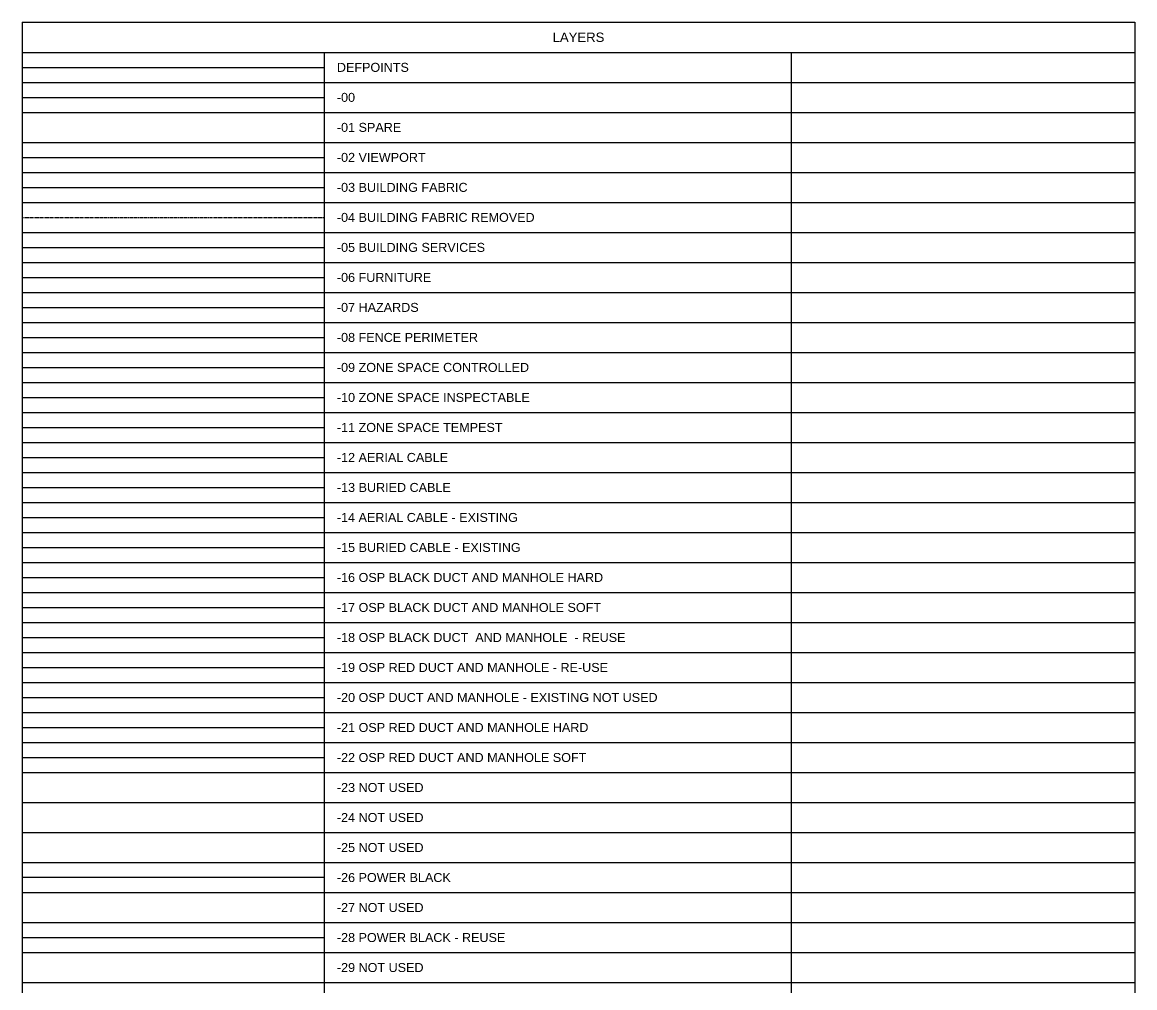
# Model space of a CAD drawing. Header units: millimetres. Extents: x 0 to 21838947, y -10538 to 10000000.
# Drawn here: x 21617026.4 to 21617397.1, y 368495.4 to 368817.4 of the extents above; entities that cross this region are included whole.
import ezdxf

# ---------------------------------------------------------------- set-up
doc = ezdxf.new("R2010")
doc.units = ezdxf.units.MM
doc.linetypes.add('-04', pattern=[9.525, 6.35, -3.175])
doc.layers.get('defpoints').update_dxf_attribs({"color": 41, "lineweight": 30})
for name, color, linetype, lineweight in [('-00', 7, 'Continuous', 30), ('-03 BUILDING FABRIC', 8, 'Continuous', 30), ('-04 BUILDING FABRIC REMOVED', 8, '-04', 30), ('-05 BUILDING SERVICES', 8, 'Continuous', 30), ('-06 FURNITURE', 8, 'Continuous', 30), ('-07 HAZARDS', 1, '-08', 30), ('-08 FENCE - PERIMETER', 8, '-01', 30), ('-09 ZONE-SPACE CONTROLLED', 1, 'CTL', 30), ('-10 ZONE-SPACE INSPECTABLE', 1, 'INS', 30), ('-11 ZONE-SPACE TEMPEST', 1, 'TMP', 30), ('-12 AERIAL CABLE', 6, '-A', 30), ('-13 BURIED CABLE', 6, '-B', 30), ('-14 AERIAL CABLE - EXISTING', 5, '-A-E', 30), ('-15 BURIED CABLE - EXISTING', 5, '-B-E', 30), ('-16 OSP BLACK DUCT AND MANHOLE HARD', 6, 'Continuous', 30), ('-17 OSP BLACK DUCT AND MANHOLE SOFT', 87, 'Continuous', 30), ('-18 OSP BLACK DUCT AND MANHOLE  - REUSE', 5, 'Continuous', 30), ('-19 OSP RED DUCT AND MANHOLE  - REUSE', 42, 'Continuous', 30), ('-20 OSP DUCT AND MANHOLE - EXISTING NOT USED', 4, 'Continuous', 30), ('-21 OSP RED DUCT AND MANHOLE HARD', 1, 'Continuous', 30), ('-22 OSP RED DUCT AND MANHOLE SOFT', 202, 'Continuous', 30), ('-26 POWER BLACK', 7, 'Continuous', 30), ('-28 POWER BLACK - REUSE', 5, 'Continuous', 30)]:
    doc.layers.add(name, color=color, linetype=linetype, lineweight=lineweight)
doc.layers.add('-01 VIEWPORTS', color=6, linetype='Continuous', plot=False)
doc.styles.add('1-20', font='ARIAL.TTF', dxfattribs={"height": 50})
doc.styles.add('Arial', font='ARIAL.TTF')
doc.linetypes.add('-01', pattern='A,12.7,-5.08,[" X",Standard,S=2.54,R=0,X=-2.54,Y=-1.27],-6.35', length=24.13)
doc.linetypes.add('-08', pattern='A,0.0001,-0.2,[131,ltypeshp.shx,S=0.2,R=0,X=-0.2,Y=0],-0.4,[131,ltypeshp.shx,S=0.2,R=180,X=0.2,Y=0],-0.2', length=0.8001)
doc.linetypes.add('-A', pattern='A,12.7,-5.08,[" A",Standard,S=2.54,R=0,X=-2.54,Y=-1.27],-6.35', length=24.13)
doc.linetypes.add('-A-E', pattern='A,12.7,-5.08,["A-E",Standard,S=2.54,R=0,X=-2.54,Y=-1.27],-6.35', length=24.13)
doc.linetypes.add('-B', pattern='A,12.7,-5.08,[" B",Standard,S=2.54,R=0,X=-2.54,Y=-1.27],-6.35', length=24.13)
doc.linetypes.add('-B-E', pattern='A,12.7,-5.08,["B-E",Standard,S=2.54,R=0,X=-2.54,Y=-1.27],-6.35', length=24.13)
doc.linetypes.add('CTL', pattern='A,720,-150,["CTL",Arial,S=60,R=0,X=-78,Y=-30],-150', length=1020)
doc.linetypes.add('INS', pattern='A,720,-150,["INS",Arial,S=60,R=0,X=-78,Y=-30],-150', length=1020)
doc.linetypes.add('TMP', pattern='A,720,-150,["TMP",Arial,S=60,R=0,X=-78,Y=-30],-150', length=1020)

# ---------------------------------------------------------------- blocks, each defined once
blk = doc.blocks.new('Layer Standards')
at = {"layer": '-00', "color": 251, "ltscale": 0.05}
for p, q in [((772.46, 1502.81), (873.05, 1502.81)), ((772.46, 1492.74), (873.05, 1492.74)), ((772.46, 1482.73), (873.05, 1482.73)), ((772.46, 1472.73), (873.05, 1472.73)), ((772.46, 1462.72), (873.05, 1462.72)), ((772.46, 1452.72), (873.05, 1452.72)), ((772.46, 1442.71), (873.05, 1442.71)), ((772.46, 1432.71), (873.05, 1432.71)), ((772.46, 1422.7), (873.05, 1422.7)), ((772.46, 1412.7), (873.05, 1412.7)), ((772.46, 1402.69), (873.05, 1402.69)), ((772.46, 1392.69), (873.05, 1392.69)), ((772.46, 1382.68), (873.05, 1382.68)), ((772.46, 1372.68), (873.05, 1372.68)), ((772.46, 1362.67), (873.05, 1362.67)), ((772.46, 1352.67), (873.05, 1352.67)), ((772.46, 1342.66), (873.05, 1342.66)), ((772.46, 1332.66), (873.05, 1332.66)), ((772.46, 1322.65), (873.05, 1322.65)), ((772.46, 1312.65), (873.05, 1312.65)), ((772.46, 1302.64), (873.05, 1302.64)), ((772.46, 1292.64), (873.05, 1292.64)), ((772.46, 1282.63), (873.05, 1282.63)), ((772.46, 1272.63), (873.05, 1272.63)), ((772.46, 1262.62), (873.05, 1262.62)), ((772.46, 1252.62), (873.05, 1252.62)), ((772.46, 1242.61), (873.05, 1242.61)), ((772.46, 1232.61), (873.05, 1232.61)), ((772.46, 1222.6), (873.05, 1222.6)), ((772.46, 1212.6), (873.05, 1212.6)), ((772.46, 1202.59), (873.05, 1202.59)), ((772.46, 1192.59), (873.05, 1192.59)), ((772.46, 1182.58), (873.05, 1182.58))]:
    blk.add_line(p, q, dxfattribs=at)
at = {"layer": '-00', "color": 251}
for p, q in [((772.46, 1502.81), (772.46, 1492.74)), ((873.05, 1502.81), (1028.68, 1502.81)), ((1028.68, 1502.81), (1143.19, 1502.81)), ((1143.19, 1502.81), (1143.19, 1492.74)), ((772.46, 1492.74), (772.46, 1482.73)), ((873.05, 1492.74), (1028.68, 1492.74)), ((873.05, 1492.74), (873.05, 1482.73)), ((1028.68, 1492.74), (1143.19, 1492.74)), ((1028.68, 1492.74), (1028.68, 1482.73)), ((1143.19, 1492.74), (1143.19, 1482.73)), ((772.46, 1482.73), (772.46, 1472.73)), ((873.05, 1482.73), (1028.68, 1482.73)), ((873.05, 1482.73), (873.05, 1472.73)), ((1028.68, 1482.73), (1143.19, 1482.73)), ((1028.68, 1482.73), (1028.68, 1472.73)), ((1143.19, 1482.73), (1143.19, 1472.73)), ((772.46, 1472.73), (772.46, 1462.72)), ((873.05, 1472.73), (1028.68, 1472.73)), ((873.05, 1472.73), (873.05, 1462.72)), ((1028.68, 1472.73), (1143.19, 1472.73)), ((1028.68, 1472.73), (1028.68, 1462.72)), ((1143.19, 1472.73), (1143.19, 1462.72)), ((772.46, 1462.72), (772.46, 1452.72)), ((873.05, 1462.72), (1028.68, 1462.72)), ((873.05, 1462.72), (873.05, 1452.72)), ((1028.68, 1462.72), (1143.19, 1462.72)), ((1028.68, 1462.72), (1028.68, 1452.72)), ((1143.19, 1462.72), (1143.19, 1452.72)), ((772.46, 1452.72), (772.46, 1442.71)), ((873.05, 1452.72), (1028.68, 1452.72)), ((873.05, 1452.72), (873.05, 1442.71)), ((1028.68, 1452.72), (1143.19, 1452.72)), ((1028.68, 1452.72), (1028.68, 1442.71)), ((1143.19, 1452.72), (1143.19, 1442.71)), ((772.46, 1442.71), (772.46, 1432.71)), ((873.05, 1442.71), (1028.68, 1442.71)), ((873.05, 1442.71), (873.05, 1432.71)), ((1028.68, 1442.71), (1143.19, 1442.71)), ((1028.68, 1442.71), (1028.68, 1432.71)), ((1143.19, 1442.71), (1143.19, 1432.71)), ((772.46, 1432.71), (772.46, 1422.7)), ((873.05, 1432.71), (1028.68, 1432.71)), ((873.05, 1432.71), (873.05, 1422.7)), ((1028.68, 1432.71), (1143.19, 1432.71)), ((1028.68, 1432.71), (1028.68, 1422.7)), ((1143.19, 1432.71), (1143.19, 1422.7)), ((772.46, 1422.7), (772.46, 1412.7)), ((873.05, 1422.7), (1028.68, 1422.7)), ((873.05, 1422.7), (873.05, 1412.7)), ((1028.68, 1422.7), (1143.19, 1422.7)), ((1028.68, 1422.7), (1028.68, 1412.7)), ((1143.19, 1422.7), (1143.19, 1412.7)), ((772.46, 1412.7), (772.46, 1402.69)), ((873.05, 1412.7), (1028.68, 1412.7)), ((873.05, 1412.7), (873.05, 1402.69)), ((1028.68, 1412.7), (1143.19, 1412.7)), ((1028.68, 1412.7), (1028.68, 1402.69)), ((1143.19, 1412.7), (1143.19, 1402.69)), ((772.46, 1402.69), (772.46, 1392.69)), ((873.05, 1402.69), (1028.68, 1402.69)), ((873.05, 1402.69), (873.05, 1392.69)), ((1028.68, 1402.69), (1143.19, 1402.69)), ((1028.68, 1402.69), (1028.68, 1392.69)), ((1143.19, 1402.69), (1143.19, 1392.69)), ((772.46, 1392.69), (772.46, 1382.68)), ((873.05, 1392.69), (1028.68, 1392.69)), ((873.05, 1392.69), (873.05, 1382.68)), ((1028.68, 1392.69), (1143.19, 1392.69)), ((1028.68, 1392.69), (1028.68, 1382.68)), ((1143.19, 1392.69), (1143.19, 1382.68)), ((772.46, 1382.68), (772.46, 1372.68)), ((873.05, 1382.68), (1028.68, 1382.68)), ((873.05, 1382.68), (873.05, 1372.68)), ((1028.68, 1382.68), (1143.19, 1382.68)), ((1028.68, 1382.68), (1028.68, 1372.68)), ((1143.19, 1382.68), (1143.19, 1372.68)), ((772.46, 1372.68), (772.46, 1362.67)), ((873.05, 1372.68), (1028.68, 1372.68)), ((873.05, 1372.68), (873.05, 1362.67)), ((1028.68, 1372.68), (1143.19, 1372.68)), ((1028.68, 1372.68), (1028.68, 1362.67)), ((1143.19, 1372.68), (1143.19, 1362.67)), ((772.46, 1362.67), (772.46, 1352.67)), ((873.05, 1362.67), (1028.68, 1362.67)), ((873.05, 1362.67), (873.05, 1352.67)), ((1028.68, 1362.67), (1143.19, 1362.67)), ((1028.68, 1362.67), (1028.68, 1352.67)), ((1143.19, 1362.67), (1143.19, 1352.67)), ((772.46, 1352.67), (772.46, 1342.66)), ((873.05, 1352.67), (1028.68, 1352.67)), ((873.05, 1352.67), (873.05, 1342.66)), ((1028.68, 1352.67), (1143.19, 1352.67)), ((1028.68, 1352.67), (1028.68, 1342.66)), ((1143.19, 1352.67), (1143.19, 1342.66)), ((772.46, 1342.66), (772.46, 1332.66)), ((873.05, 1342.66), (1028.68, 1342.66)), ((873.05, 1342.66), (873.05, 1332.66)), ((1028.68, 1342.66), (1143.19, 1342.66)), ((1028.68, 1342.66), (1028.68, 1332.66)), ((1143.19, 1342.66), (1143.19, 1332.66)), ((772.46, 1332.66), (772.46, 1322.65)), ((873.05, 1332.66), (1028.68, 1332.66)), ((873.05, 1332.66), (873.05, 1322.65)), ((1028.68, 1332.66), (1143.19, 1332.66)), ((1028.68, 1332.66), (1028.68, 1322.65)), ((1143.19, 1332.66), (1143.19, 1322.65)), ((772.46, 1322.65), (772.46, 1312.65)), ((873.05, 1322.65), (1028.68, 1322.65)), ((873.05, 1322.65), (873.05, 1312.65)), ((1028.68, 1322.65), (1143.19, 1322.65)), ((1028.68, 1322.65), (1028.68, 1312.65)), ((1143.19, 1322.65), (1143.19, 1312.65)), ((772.46, 1312.65), (772.46, 1302.64)), ((873.05, 1312.65), (1028.68, 1312.65)), ((873.05, 1312.65), (873.05, 1302.64)), ((1028.68, 1312.65), (1143.19, 1312.65)), ((1028.68, 1312.65), (1028.68, 1302.64)), ((1143.19, 1312.65), (1143.19, 1302.64)), ((772.46, 1302.64), (772.46, 1292.64)), ((873.05, 1302.64), (1028.68, 1302.64)), ((873.05, 1302.64), (873.05, 1292.64)), ((1028.68, 1302.64), (1143.19, 1302.64)), ((1028.68, 1302.64), (1028.68, 1292.64)), ((1143.19, 1302.64), (1143.19, 1292.64)), ((772.46, 1292.64), (772.46, 1282.63)), ((873.05, 1292.64), (1028.68, 1292.64)), ((873.05, 1292.64), (873.05, 1282.63)), ((1028.68, 1292.64), (1143.19, 1292.64)), ((1028.68, 1292.64), (1028.68, 1282.63)), ((1143.19, 1292.64), (1143.19, 1282.63)), ((772.46, 1282.63), (772.46, 1272.63)), ((873.05, 1282.63), (1028.68, 1282.63)), ((873.05, 1282.63), (873.05, 1272.63)), ((1028.68, 1282.63), (1143.19, 1282.63)), ((1028.68, 1282.63), (1028.68, 1272.63)), ((1143.19, 1282.63), (1143.19, 1272.63)), ((772.46, 1272.63), (772.46, 1262.62)), ((873.05, 1272.63), (1028.68, 1272.63)), ((873.05, 1272.63), (873.05, 1262.62)), ((1028.68, 1272.63), (1143.19, 1272.63)), ((1028.68, 1272.63), (1028.68, 1262.62)), ((1143.19, 1272.63), (1143.19, 1262.62)), ((772.46, 1262.62), (772.46, 1252.62)), ((873.05, 1262.62), (1028.68, 1262.62)), ((873.05, 1262.62), (873.05, 1252.62)), ((1028.68, 1262.62), (1143.19, 1262.62)), ((1028.68, 1262.62), (1028.68, 1252.62)), ((1143.19, 1262.62), (1143.19, 1252.62)), ((772.46, 1252.62), (772.46, 1242.61)), ((873.05, 1252.62), (1028.68, 1252.62)), ((873.05, 1252.62), (873.05, 1242.61)), ((1028.68, 1252.62), (1143.19, 1252.62)), ((1028.68, 1252.62), (1028.68, 1242.61)), ((1143.19, 1252.62), (1143.19, 1242.61)), ((772.46, 1242.61), (772.46, 1232.61)), ((873.05, 1242.61), (1028.68, 1242.61)), ((873.05, 1242.61), (873.05, 1232.61)), ((1028.68, 1242.61), (1143.19, 1242.61)), ((1028.68, 1242.61), (1028.68, 1232.61)), ((1143.19, 1242.61), (1143.19, 1232.61)), ((772.46, 1232.61), (772.46, 1222.6)), ((873.05, 1232.61), (1028.68, 1232.61)), ((873.05, 1232.61), (873.05, 1222.6)), ((1028.68, 1232.61), (1143.19, 1232.61)), ((1028.68, 1232.61), (1028.68, 1222.6)), ((1143.19, 1232.61), (1143.19, 1222.6)), ((772.46, 1222.6), (772.46, 1212.6)), ((873.05, 1222.6), (1028.68, 1222.6)), ((873.05, 1222.6), (873.05, 1212.6)), ((1028.68, 1222.6), (1143.19, 1222.6)), ((1028.68, 1222.6), (1028.68, 1212.6)), ((1143.19, 1222.6), (1143.19, 1212.6)), ((772.46, 1212.6), (772.46, 1202.59)), ((873.05, 1212.6), (1028.68, 1212.6)), ((873.05, 1212.6), (873.05, 1202.59)), ((1028.68, 1212.6), (1143.19, 1212.6)), ((1028.68, 1212.6), (1028.68, 1202.59)), ((1143.19, 1212.6), (1143.19, 1202.59)), ((772.46, 1202.59), (772.46, 1192.59)), ((873.05, 1202.59), (1028.68, 1202.59)), ((873.05, 1202.59), (873.05, 1192.59)), ((1028.68, 1202.59), (1143.19, 1202.59)), ((1028.68, 1202.59), (1028.68, 1192.59)), ((1143.19, 1202.59), (1143.19, 1192.59)), ((772.46, 1192.59), (772.46, 1182.58)), ((873.05, 1192.59), (1028.68, 1192.59)), ((873.05, 1192.59), (873.05, 1182.58)), ((1028.68, 1192.59), (1143.19, 1192.59)), ((1028.68, 1192.59), (1028.68, 1182.58)), ((1143.19, 1192.59), (1143.19, 1182.58)), ((772.46, 1182.58), (772.46, 1172.58)), ((873.05, 1182.58), (1028.68, 1182.58)), ((873.05, 1182.58), (873.05, 1172.58)), ((1028.68, 1182.58), (1143.19, 1182.58)), ((1028.68, 1182.58), (1028.68, 1172.58)), ((1143.19, 1182.58), (1143.19, 1172.58))]:
    blk.add_line(p, q, dxfattribs=at)
at = {"layer": '-00', "ltscale": 0.05}
blk.add_lwpolyline([(772.46, 1477.73), (873.05, 1477.73)], dxfattribs=at)
at = {"layer": '-01 VIEWPORTS', "ltscale": 0.05}
blk.add_lwpolyline([(772.46, 1457.72), (873.05, 1457.72)], dxfattribs=at)
at = {"layer": '-03 BUILDING FABRIC', "ltscale": 0.05}
blk.add_lwpolyline([(772.46, 1447.72), (873.05, 1447.72)], dxfattribs=at)
at = {"layer": '-04 BUILDING FABRIC REMOVED', "ltscale": 0.05}
blk.add_lwpolyline([(772.46, 1437.71), (873.05, 1437.71)], dxfattribs=at)
at = {"layer": '-05 BUILDING SERVICES', "ltscale": 0.05}
blk.add_lwpolyline([(772.46, 1427.71), (873.05, 1427.71)], dxfattribs=at)
at = {"layer": '-06 FURNITURE', "ltscale": 0.05}
blk.add_lwpolyline([(772.46, 1417.7), (873.05, 1417.7)], dxfattribs=at)
at = {"layer": '-07 HAZARDS', "ltscale": 0.05}
blk.add_lwpolyline([(772.46, 1407.7), (873.05, 1407.7)], dxfattribs=at)
at = {"layer": '-08 FENCE - PERIMETER', "ltscale": 0.05}
blk.add_lwpolyline([(772.46, 1397.69), (873.05, 1397.69)], dxfattribs=at)
at = {"layer": '-09 ZONE-SPACE CONTROLLED', "ltscale": 0.05}
blk.add_lwpolyline([(772.46, 1387.69), (873.05, 1387.69)], dxfattribs=at)
at = {"layer": '-10 ZONE-SPACE INSPECTABLE', "ltscale": 0.05}
blk.add_lwpolyline([(772.46, 1377.68), (873.05, 1377.68)], dxfattribs=at)
at = {"layer": '-11 ZONE-SPACE TEMPEST', "ltscale": 0.05}
blk.add_lwpolyline([(772.46, 1367.68), (873.05, 1367.68)], dxfattribs=at)
at = {"layer": '-12 AERIAL CABLE', "ltscale": 0.05}
blk.add_lwpolyline([(772.46, 1357.67), (873.05, 1357.67)], dxfattribs=at)
at = {"layer": '-13 BURIED CABLE', "ltscale": 0.05}
blk.add_lwpolyline([(772.46, 1347.67), (873.05, 1347.67)], dxfattribs=at)
at = {"layer": '-14 AERIAL CABLE - EXISTING', "ltscale": 0.05}
blk.add_lwpolyline([(772.46, 1337.66), (873.05, 1337.66)], dxfattribs=at)
at = {"layer": '-15 BURIED CABLE - EXISTING', "ltscale": 0.05}
blk.add_lwpolyline([(772.46, 1327.66), (873.05, 1327.66)], dxfattribs=at)
at = {"layer": '-16 OSP BLACK DUCT AND MANHOLE HARD', "ltscale": 0.05}
blk.add_lwpolyline([(772.46, 1317.65), (873.05, 1317.65)], dxfattribs=at)
at = {"layer": '-17 OSP BLACK DUCT AND MANHOLE SOFT', "ltscale": 0.05}
blk.add_lwpolyline([(772.46, 1307.65), (873.05, 1307.65)], dxfattribs=at)
at = {"layer": '-18 OSP BLACK DUCT AND MANHOLE  - REUSE', "ltscale": 0.05}
blk.add_lwpolyline([(772.46, 1297.64), (873.05, 1297.64)], dxfattribs=at)
at = {"layer": '-19 OSP RED DUCT AND MANHOLE  - REUSE', "ltscale": 0.05}
blk.add_lwpolyline([(772.46, 1287.64), (873.05, 1287.64)], dxfattribs=at)
at = {"layer": '-20 OSP DUCT AND MANHOLE - EXISTING NOT USED', "ltscale": 0.05}
blk.add_lwpolyline([(772.46, 1277.63), (873.05, 1277.63)], dxfattribs=at)
at = {"layer": '-21 OSP RED DUCT AND MANHOLE HARD', "ltscale": 0.05}
blk.add_lwpolyline([(772.46, 1267.63), (873.05, 1267.63)], dxfattribs=at)
at = {"layer": '-22 OSP RED DUCT AND MANHOLE SOFT', "ltscale": 0.05}
blk.add_lwpolyline([(772.46, 1257.62), (873.05, 1257.62)], dxfattribs=at)
at = {"layer": '-26 POWER BLACK', "ltscale": 0.05}
blk.add_lwpolyline([(873.05, 1217.6), (772.46, 1217.6)], dxfattribs=at)
at = {"layer": '-28 POWER BLACK - REUSE', "ltscale": 0.05}
blk.add_lwpolyline([(772.46, 1197.59), (873.05, 1197.59)], dxfattribs=at)
at = {"layer": 'defpoints', "ltscale": 0.05}
blk.add_lwpolyline([(772.46, 1487.74), (873.05, 1487.74)], dxfattribs=at)
at = {"layer": '-00', "color": 251}
for s, insert, char_height, width, attachment_point, style in [('LAYERS', (957.82, 1497.77), 3.125, 370.6277, 5, '1-20'), ('DEFPOINTS', (877.31, 1487.74), 3, 155.5332, 4, 'Arial'), ('-00', (877.31, 1477.73), 3, 155.5332, 4, '1-20'), ('-01 SPARE', (877.31, 1467.73), 3, 155.5332, 4, '1-20'), ('-02 VIEWPORT', (877.31, 1457.72), 3, 155.5332, 4, '1-20'), ('-03 BUILDING FABRIC', (877.31, 1447.72), 3, 155.5332, 4, '1-20'), ('-04 BUILDING FABRIC REMOVED', (877.31, 1437.71), 3, 155.5332, 4, '1-20'), ('-05 BUILDING SERVICES', (877.31, 1427.71), 3, 155.5332, 4, '1-20'), ('-06 FURNITURE', (877.31, 1417.7), 3, 155.5332, 4, '1-20'), ('-07 HAZARDS', (877.31, 1407.7), 3, 155.5332, 4, '1-20'), ('-08 FENCE PERIMETER', (877.31, 1397.69), 3, 155.5332, 4, '1-20'), ('-09 ZONE SPACE CONTROLLED', (877.31, 1387.69), 3, 155.5332, 4, '1-20'), ('-10 ZONE SPACE INSPECTABLE', (877.31, 1377.68), 3, 155.5332, 4, '1-20'), ('-11 ZONE SPACE TEMPEST', (877.31, 1367.68), 3, 155.5332, 4, '1-20'), ('-12 AERIAL CABLE', (877.31, 1357.67), 3, 155.5332, 4, '1-20'), ('-13 BURIED CABLE', (877.31, 1347.67), 3, 155.5332, 4, '1-20'), ('-14 AERIAL CABLE - EXISTING', (877.31, 1337.66), 3, 155.5332, 4, '1-20'), ('-15 BURIED CABLE - EXISTING', (877.31, 1327.66), 3, 155.5332, 4, '1-20'), ('-16 OSP BLACK DUCT AND MANHOLE HARD', (877.31, 1317.65), 3, 155.5332, 4, '1-20'), ('-17 OSP BLACK DUCT AND MANHOLE SOFT', (877.31, 1307.65), 3, 155.5332, 4, '1-20'), ('-18 OSP BLACK DUCT  AND MANHOLE  - REUSE', (877.31, 1297.64), 3, 155.5332, 4, '1-20'), ('-19 OSP RED DUCT AND MANHOLE - RE-USE', (877.31, 1287.64), 3, 155.5332, 4, '1-20'), ('-20 OSP DUCT AND MANHOLE - EXISTING NOT USED', (877.31, 1277.63), 3, 155.5332, 4, '1-20'), ('-21 OSP RED DUCT AND MANHOLE HARD', (877.31, 1267.63), 3, 155.5332, 4, '1-20'), ('-22 OSP RED DUCT AND MANHOLE SOFT', (877.31, 1257.62), 3, 155.5332, 4, '1-20'), ('-23 NOT USED', (877.31, 1247.62), 3, 155.5332, 4, '1-20'), ('-24 NOT USED', (877.31, 1237.61), 3, 155.5332, 4, '1-20'), ('-25 NOT USED', (877.31, 1227.61), 3, 155.5332, 4, '1-20'), ('-26 POWER BLACK', (877.31, 1217.6), 3, 155.5332, 4, '1-20'), ('-27 NOT USED', (877.31, 1207.6), 3, 155.5332, 4, '1-20'), ('-28 POWER BLACK - REUSE', (877.31, 1197.59), 3, 155.5332, 4, '1-20'), ('-29 NOT USED', (877.31, 1187.59), 3, 155.5332, 4, '1-20')]:
    blk.add_mtext(s, dxfattribs=dict(at, insert=insert, char_height=char_height, width=width, attachment_point=attachment_point, style=style))

msp = doc.modelspace()

# ---------------------------------------------------------------- block references
at = {"layer": '-00'}
msp.add_blockref('Layer Standards', (21616253.93, 367314.58), dxfattribs=at)

doc.saveas('drawing.dxf')
